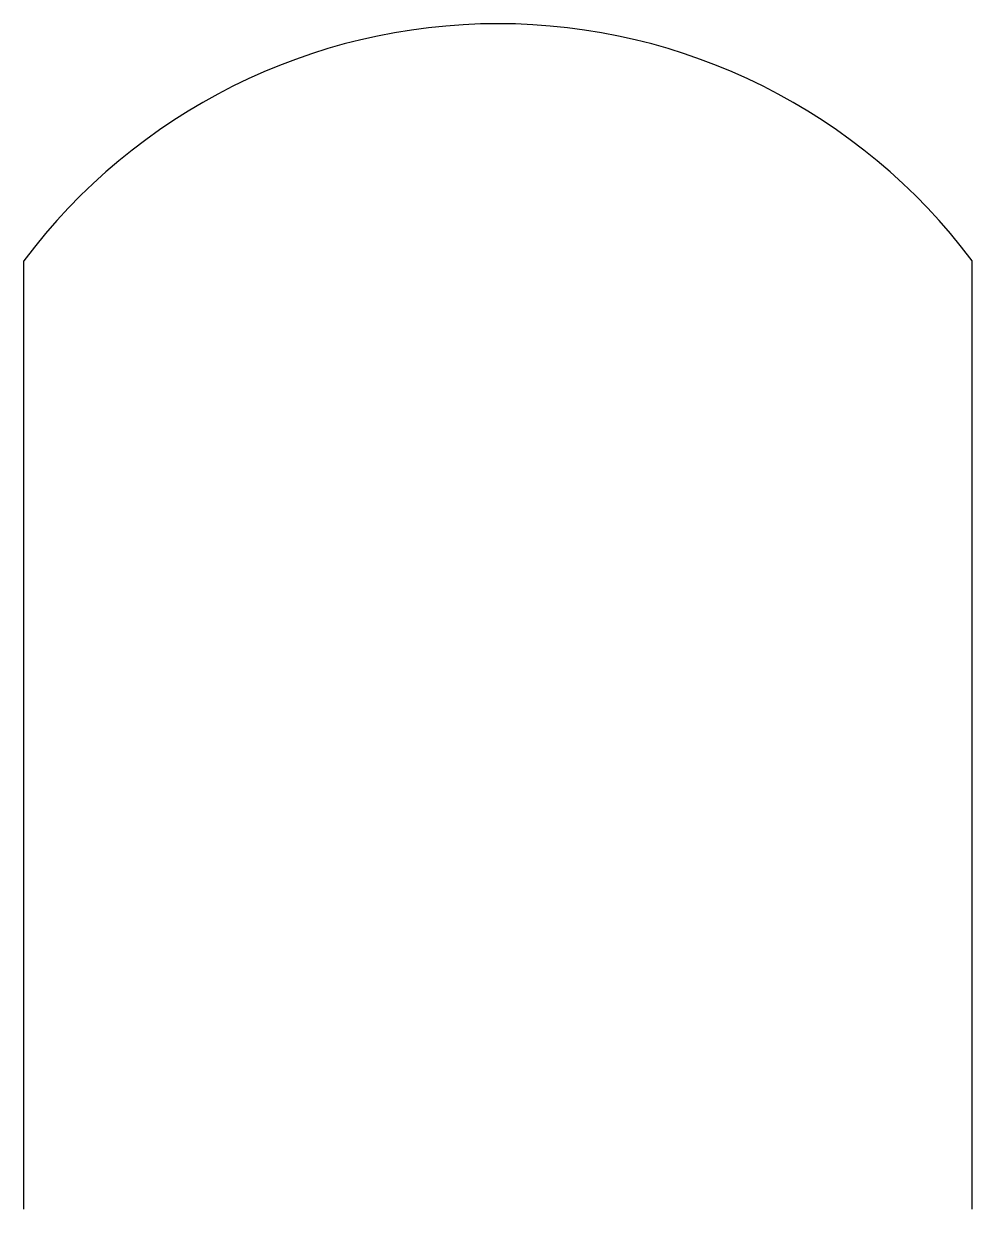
# Model space of a CAD drawing. Extents: x 0 to 2, y 0 to 2.5.
import ezdxf

# ---------------------------------------------------------------- set-up
doc = ezdxf.new("R2010")
doc.units = 0
doc.layers.get('0').update_dxf_attribs({"linetype": 'CONTINUOUS'})

msp = doc.modelspace()

# ---------------------------------------------------------------- linework, layer by layer
at = {"color": 0}
for p, q in [((0, 0), (0, 2)), ((2, 0), (2, 2))]:
    msp.add_line(p, q, dxfattribs=at)
msp.add_arc((1, 1.25), 1.25, 36.8699, 143.1301, dxfattribs=at)

doc.saveas('drawing.dxf')
